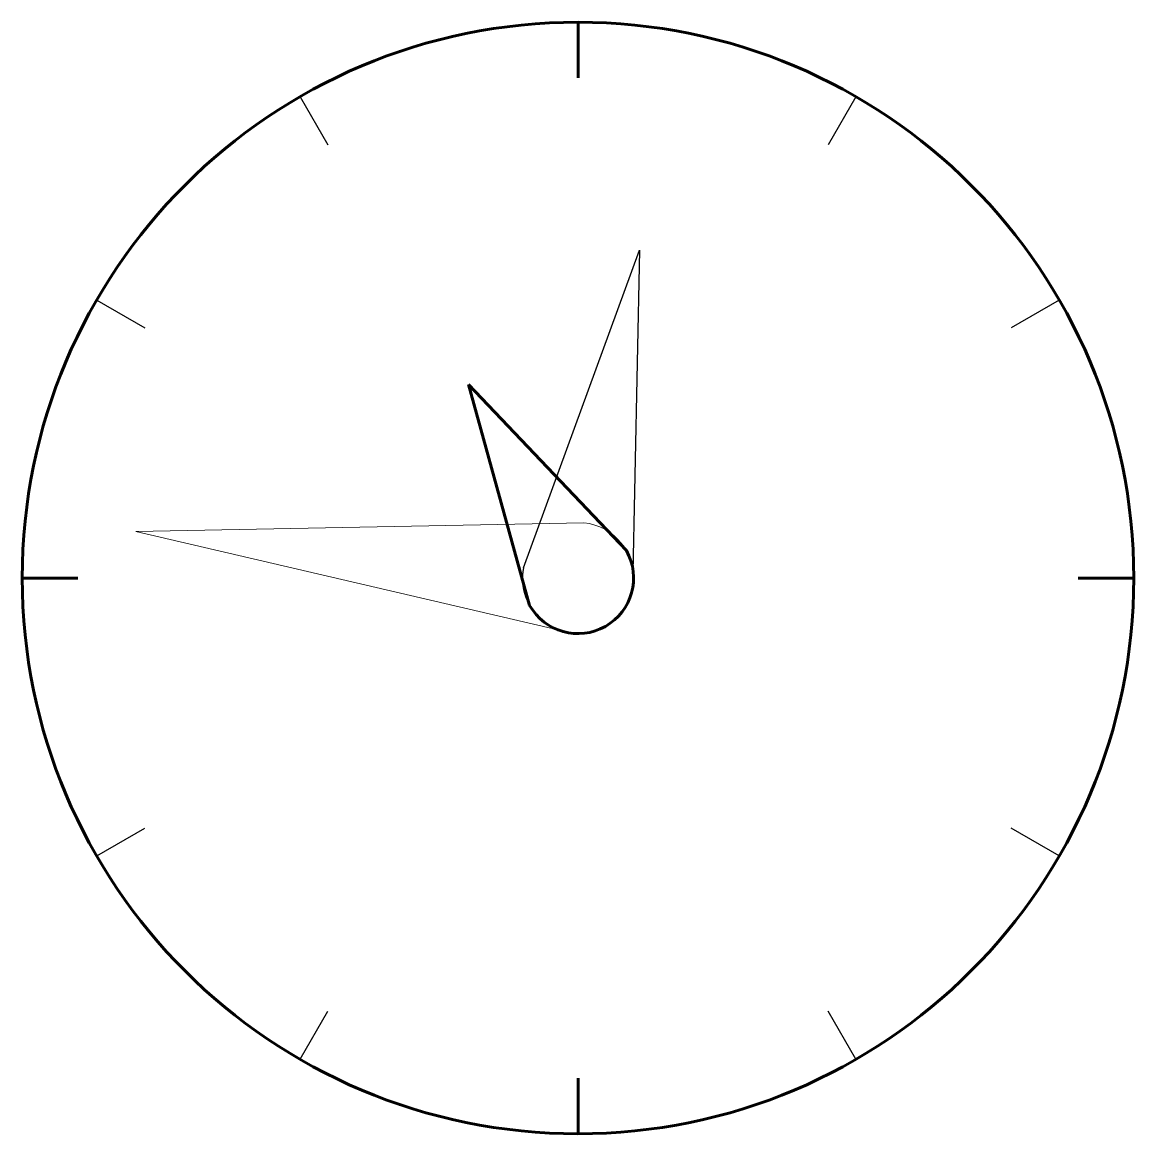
# Model space of a CAD drawing. Header units: centimetres. Extents: x -1000 to 1000, y -1000 to 1000.
import ezdxf

# ---------------------------------------------------------------- set-up
doc = ezdxf.new("R2010")
doc.units = ezdxf.units.CM
for name, color, linetype, lineweight in [('Horario', 5, 'Continuous', 60), ('Minutero', 200, 'Continuous', 30), ('Reloj', 7, 'Continuous', 60), ('Segundero', 10, 'Continuous', 15)]:
    doc.layers.add(name, color=color, linetype=linetype, lineweight=lineweight)

# ---------------------------------------------------------------- blocks, each defined once
blk = doc.blocks.new('Segundero')
at = {"layer": 'Segundero'}
for p, q in [((0, 800), (-100, 0)), ((100, 0), (0, 800))]:
    blk.add_line(p, q, dxfattribs=at)
blk.add_arc((0, 0), 100, 180, 360, dxfattribs=at)
blk = doc.blocks.new('Minutero')
at = {"layer": 'Minutero'}
for p, q in [((-100, 0), (0, 600)), ((0, 600), (100, 0))]:
    blk.add_line(p, q, dxfattribs=at)
blk.add_arc((0, 0), 100, 180, 0, dxfattribs=at)
blk = doc.blocks.new('Horario')
at = {"layer": 'Horario'}
for p, q in [((-100, 0), (0, 400)), ((0, 400), (100, 0))]:
    blk.add_line(p, q, dxfattribs=at)
blk.add_arc((0, 0), 100, 180, 0, dxfattribs=at)

msp = doc.modelspace()

# ---------------------------------------------------------------- linework, layer by layer
for p, q in [((-500, 866), (-450, 779.4)), ((500, 866), (450, 779.4)), ((-866, 500), (-779.4, 450)), ((866, 500), (779.4, 450)), ((-866, -500), (-779.4, -450)), ((866, -500), (779.4, -450)), ((-500, -866), (-450, -779.4)), ((500, -866), (450, -779.4))]:
    msp.add_line(p, q)
at = {"layer": 'Reloj'}
for p, q in [((0, 1000), (0, 900)), ((-1000, 0), (-900, 0)), ((1000, 0), (900, 0)), ((0, -1000), (0, -900))]:
    msp.add_line(p, q, dxfattribs=at)
msp.add_circle((0, 0), 1000, dxfattribs=at)

# ---------------------------------------------------------------- block references
for name, rotation in [('Minutero', 349.4), ('Horario', 29.5), ('Segundero', 84.00000000000003)]:
    msp.add_blockref(name, (0, 0), dxfattribs=dict(rotation=rotation))

doc.saveas('drawing.dxf')
